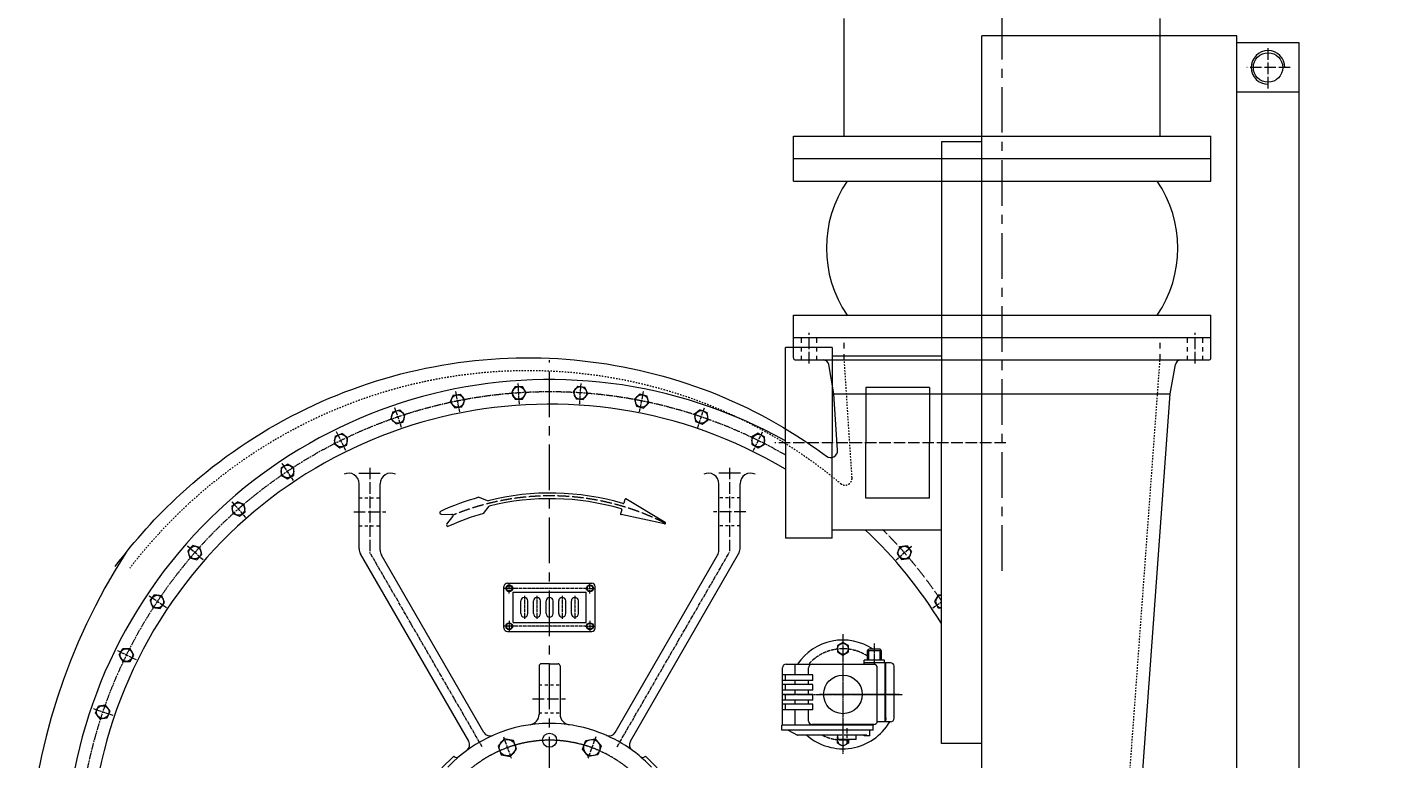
# Model space of a CAD drawing. Header units: millimetres. Extents: x -186 to 966092, y 1050 to 737262.
# Drawn here: x 182814 to 254667, y 112915 to 151702 of the extents above; entities that cross this region are included whole.
import ezdxf

# ---------------------------------------------------------------- set-up
doc = ezdxf.new("R2010")
doc.units = ezdxf.units.MM
doc.header["$LTSCALE"] = 25.4
for name, pattern in [('ACAD_ISO04W100', [30, 24, -3, 0, -3]), ('CENTER', [50.8, 31.75, -6.35, 6.35, -6.35]), ('CHAIN', [0.7087, 0.4724, -0.0591, 0.1181, -0.0591]), ('EB_DASH', [6, 3, -3]), ('EB_DASHDOT', [39, 30, -3, 3, -3])]:
    doc.linetypes.add(name, pattern=pattern)
doc.layers.get('Defpoints').update_dxf_attribs({"lineweight": 5})
doc.layers.add('CAXA1', color=5, linetype='CENTER', lineweight=5)
doc.styles.add('Roman', font='arial.ttf')
doc.styles.get("Standard").update_dxf_attribs({"font": 'arial.ttf'})
doc.dimstyles.new('ISO-25', dxfattribs={"dimscale": 30, "dimtxt": 38.1, "dimasz": 38.1, "dimexe": 50.8, "dimexo": 50.8, "dimgap": 15.875, "dimtad": 1, "dimtih": 1, "dimtoh": 1, "dimdec": 1, "dimlfac": 0.03937, "dimdsep": 46, "dimtxsty": 'Standard', "dimcen": 63.5, "dimclrd": 7, "dimclre": 7, "dimclrt": 7, "dimadec": 0, "dimazin": 0, "dimtfac": 1, "dimtdec": 1, "dimtmove": 0, "dimatfit": 3, "dimfxl": 25.4, "dimlwd": 5, "dimlwe": 5, "dimarcsym": 0})

# ---------------------------------------------------------------- blocks, each defined once
blk = doc.blocks.new('*D254')
at = {"color": 7, "linetype": 'Continuous', "lineweight": 5, "transparency": 16777216}
for p, q in [((256744, 241413), (275679, 241413)), ((274155, 239889), (274155, 164486)), ((274155, 66248), (274155, 158087)), ((238206, 64724), (275679, 64724))]:
    blk.add_line(p, q, dxfattribs=at)
at = {"color": 7, "transparency": 16777216}
for points in [[(273901, 239889), (274409, 239889), (274155, 241413)], [(273901, 66248), (274409, 66248), (274155, 64724)]]:
    blk.add_solid(points, dxfattribs=at)
at = {"layer": 'Defpoints', "color": 0, "transparency": 16777216}
for p in [(255220, 241413), (274155, 241413), (236682, 64724)]:
    blk.add_point(p, dxfattribs=at)
at = {"color": 7, "lineweight": 5, "transparency": 16777216, "insert": (274155, 161286), "char_height": 5334, "attachment_point": 5, "style": 'Roman'}
blk.add_mtext('6956', dxfattribs=at)

msp = doc.modelspace()

# ---------------------------------------------------------------- linework, layer by layer
at = {"color": 7, "lineweight": 5}
for p, q in [((226122.66, 145920.11), (226122.66, 152167.29)), ((242856.18, 145920.11), (242856.18, 152167.29)), ((246931.85, 151237.65), (233414.06, 151237.65)), ((233414.06, 108102.36), (233414.06, 151237.65)), ((246931.85, 108102.36), (246931.85, 151237.65)), ((250233.61, 150868.29), (246931.85, 150868.29)), ((250233.61, 108843.57), (250233.61, 150868.29)), ((250233.61, 148260.31), (246931.85, 148260.31)), ((223426.7, 145920.11), (245552.13, 145920.11)), ((223426.7, 144730.17), (223426.7, 145920.11)), ((245552.13, 144730.17), (245552.13, 145920.11)), ((233414.06, 145614.42), (231267.55, 145614.42)), ((231267.55, 145614.42), (231267.55, 129670)), ((223426.7, 144730.17), (245552.13, 144730.17)), ((223426.7, 143540.23), (223426.7, 144730.17)), ((223426.7, 144730.17), (245552.13, 144730.17)), ((245552.13, 143540.23), (245552.13, 144730.17)), ((223426.7, 143540.23), (245552.13, 143540.23)), ((223426.7, 136437.78), (245552.13, 136437.78)), ((223426.7, 135247.84), (223426.7, 136437.78)), ((245552.13, 135247.84), (245552.13, 136437.78)), ((223426.7, 135247.84), (245552.13, 135247.84)), ((223426.7, 134169.46), (223426.7, 135247.84)), ((223538.26, 135247.84), (245440.58, 135247.84)), ((245552.13, 134169.46), (245552.13, 135247.84)), ((222999.04, 129670), (222999.04, 134728.93)), ((225484.62, 134728.93), (222999.04, 134728.93)), ((225484.62, 134728.93), (225484.62, 129670)), ((223538.26, 134057.9), (245440.58, 134057.9)), ((225571.4, 132273), (225300.02, 133812.08)), ((225484.62, 134281.37), (231267.55, 134281.37)), ((243396.79, 132273), (243668.17, 133812.08)), ((205390.77, 132192.04), (205773.91, 132242.48)), ((206009.16, 131935.89), (205773.91, 132242.48)), ((208675.93, 132647.09), (208482.7, 132312.42)), ((208482.7, 132312.42), (208675.93, 131977.75)), ((208675.93, 132647.09), (209062.37, 132647.09)), ((209255.59, 132312.42), (209062.37, 132647.09)), ((209062.37, 131977.75), (209255.59, 132312.42)), ((211992.38, 132669.44), (211757.12, 132362.86)), ((211757.12, 132362.86), (211905.01, 132005.83)), ((211992.38, 132669.44), (212375.51, 132619)), ((212288.15, 131955.39), (212523.4, 132261.98)), ((212523.4, 132261.98), (212375.51, 132619)), ((215283.37, 132258.73), (215010.11, 131985.47)), ((215283.37, 132258.73), (215656.65, 132158.71)), ((225769.42, 129279.8), (225571.4, 132273)), ((225571.4, 132273), (243396.79, 132273)), ((230639.23, 132597.84), (227266.35, 132597.84)), ((227266.35, 132597.84), (227266.35, 129670)), ((230639.23, 132597.84), (230639.23, 129670)), ((241571.49, 107309.83), (243396.79, 132273)), ((205390.77, 132192.04), (205242.88, 131835.01)), ((205242.88, 131835.01), (205478.13, 131528.42)), ((205478.13, 131528.42), (205861.27, 131578.86)), ((205861.27, 131578.86), (206009.16, 131935.89)), ((208675.93, 131977.75), (209062.37, 131977.75)), ((211905.01, 132005.83), (212288.15, 131955.39)), ((215010.11, 131985.47), (215110.13, 131612.19)), ((215110.13, 131612.19), (215483.41, 131512.17)), ((215483.41, 131512.17), (215756.67, 131785.43)), ((215756.67, 131785.43), (215656.65, 132158.71)), ((202193.11, 131312.08), (202093.09, 130938.8)), ((202093.09, 130938.8), (202366.35, 130665.55)), ((202193.11, 131312.08), (202566.39, 131412.1)), ((202839.64, 131138.84), (202566.39, 131412.1)), ((202739.62, 130765.57), (202839.64, 131138.84)), ((218492.6, 131421.96), (218186.02, 131186.71)), ((218186.02, 131186.71), (218236.46, 130803.57)), ((218236.46, 130803.57), (218593.48, 130655.69)), ((218492.6, 131421.96), (218849.63, 131274.08)), ((218593.48, 130655.69), (218900.07, 130890.94)), ((218900.07, 130890.94), (218849.63, 131274.08)), ((199137.67, 130022.28), (199494.69, 130170.16)), ((199801.28, 129934.91), (199494.69, 130170.16)), ((202366.35, 130665.55), (202739.62, 130765.57)), ((221565.16, 130173.47), (221230.49, 129980.25)), ((221565.16, 130173.47), (221899.83, 129980.25)), ((199137.67, 130022.28), (199087.22, 129639.14)), ((199087.22, 129639.14), (199393.81, 129403.89)), ((199393.81, 129403.89), (199750.84, 129551.77)), ((199750.84, 129551.77), (199801.28, 129934.91)), ((221230.49, 129980.25), (221230.49, 129593.8)), ((221230.49, 129593.8), (221565.16, 129400.58)), ((221565.16, 129400.58), (221899.83, 129593.8)), ((221899.83, 129593.8), (221899.83, 129980.25)), ((222999.04, 129670), (222999.04, 124611.08)), ((225484.62, 124611.08), (225484.62, 129670)), ((227266.35, 126742.17), (227266.35, 129670)), ((230639.23, 126742.17), (230639.23, 129670)), ((231267.55, 113725.58), (231267.55, 129670)), ((196276.71, 128344.69), (196611.39, 128537.91)), ((196276.71, 128344.69), (196276.71, 127958.24)), ((196276.71, 127958.24), (196611.39, 127765.02)), ((196946.06, 128344.69), (196611.39, 128537.91)), ((196611.39, 127765.02), (196946.06, 127958.24)), ((196946.06, 127958.24), (196946.06, 128344.69)), ((200388.39, 128060.51), (201529.35, 128060.51)), ((220621.02, 128060.51), (219480.07, 128060.51)), ((200413.29, 124057.46), (200413.29, 127502.73)), ((201528.85, 123984.52), (201528.85, 127502.73)), ((219480.56, 123984.52), (219480.56, 127502.73)), ((220596.13, 124057.46), (220596.13, 127502.73)), ((193659.21, 126308.02), (193965.8, 126543.28)), ((194322.82, 126395.39), (193965.8, 126543.28)), ((206762.66, 126783.46), (207243.63, 126601.55)), ((214498.99, 126669.99), (214439.33, 126475.67)), ((216629.91, 125448.83), (214553.63, 126690.99)), ((230639.23, 126742.17), (227266.35, 126742.17)), ((193659.21, 126308.02), (193709.65, 125924.89)), ((193709.65, 125924.89), (194066.68, 125777)), ((194066.68, 125777), (194373.26, 126012.25)), ((194373.26, 126012.25), (194322.82, 126395.39)), ((204750.23, 125891.91), (205327.88, 125876.95)), ((205062.07, 125360.1), (205383.66, 125755.69)), ((207004.91, 125921.4), (207308.25, 126311.07)), ((214330.18, 126120.16), (214266.22, 125911.82)), ((216596.5, 125382.39), (214294.15, 125864.51)), ((225484.62, 125058.64), (231267.55, 125058.64)), ((225484.62, 124611.08), (222999.04, 124611.08)), ((191329.93, 123947.13), (191603.19, 124220.39)), ((191329.93, 123947.13), (191429.95, 123573.86)), ((191976.47, 124120.37), (191603.19, 124220.39)), ((191803.23, 123473.84), (192076.49, 123747.09)), ((192076.49, 123747.09), (191976.47, 124120.37)), ((206220.21, 113850.12), (200488.01, 123778.57)), ((207025.31, 114314.93), (201603.58, 123705.62)), ((213984.11, 114314.93), (219405.83, 123705.62)), ((214789.2, 113850.12), (220521.4, 123778.57)), ((229070.95, 124153.7), (228923.06, 123796.67)), ((228923.06, 123796.67), (229158.32, 123490.08)), ((229454.09, 124204.14), (229070.95, 124153.7)), ((229454.09, 124204.14), (229689.34, 123897.55)), ((229541.45, 123540.53), (229689.34, 123897.55)), ((191429.95, 123573.86), (191803.23, 123473.84)), ((229158.32, 123490.08), (229541.45, 123540.53)), ((208273.57, 122233.04), (212735.84, 122233.04)), ((208273.57, 122233.04), (212735.84, 122233.04)), ((189328.74, 121302.4), (189564, 121608.99)), ((189947.13, 121558.55), (189564, 121608.99)), ((190095.02, 121201.52), (189947.13, 121558.55)), ((208087.64, 119853.17), (208087.64, 122047.12)), ((208087.64, 119853.17), (208087.64, 122047.12)), ((208571.05, 120150.65), (208571.05, 121749.63)), ((208571.05, 121749.63), (212438.36, 121749.63)), ((212438.36, 120150.65), (212438.36, 121749.63)), ((212921.77, 119853.17), (212921.77, 122047.12)), ((212921.77, 119853.17), (212921.77, 122047.12)), ((231104.31, 121586.63), (230911.08, 121251.96)), ((231267.55, 121586.63), (231104.31, 121586.63)), ((189328.74, 121302.4), (189476.63, 120945.38)), ((189476.63, 120945.38), (189859.77, 120894.94)), ((189859.77, 120894.94), (190095.02, 121201.52)), ((208980.1, 120615.47), (208980.1, 121284.81)), ((209351.95, 120615.47), (209351.95, 121284.81)), ((209649.44, 120615.47), (209649.44, 121284.81)), ((210021.29, 120615.47), (210021.29, 121284.81)), ((210318.78, 120615.47), (210318.78, 121284.81)), ((210690.63, 120615.47), (210690.63, 121284.81)), ((210988.12, 120615.47), (210988.12, 121284.81)), ((211359.97, 120615.47), (211359.97, 121284.81)), ((211657.46, 120615.47), (211657.46, 121284.81)), ((212029.32, 120615.47), (212029.32, 121284.81)), ((230911.08, 121251.96), (231104.31, 120917.29)), ((231104.31, 120917.29), (231267.55, 120917.29)), ((208571.05, 120150.65), (212438.36, 120150.65)), ((208273.57, 119667.24), (212735.84, 119667.24)), ((208273.57, 119667.24), (212735.84, 119667.24)), ((187689.88, 118419.1), (187883.1, 118753.77)), ((188269.55, 118753.77), (187883.1, 118753.77)), ((188462.77, 118419.1), (188269.55, 118753.77)), ((227350.92, 118650.33), (227425.29, 118724.7)), ((227350.92, 118155.48), (227350.92, 118650.33)), ((228094.63, 118650.33), (227350.92, 118650.33)), ((228020.26, 118724.7), (227425.29, 118724.7)), ((228094.63, 118650.33), (228020.26, 118724.7)), ((228094.63, 118155.48), (228094.63, 118650.33)), ((187689.88, 118419.1), (187883.1, 118084.43)), ((187883.1, 118084.43), (188269.55, 118084.43)), ((188269.55, 118084.43), (188462.77, 118419.1)), ((209946.92, 117844.98), (209946.92, 115275.33)), ((210504.71, 117956.54), (210058.48, 117956.54)), ((210504.71, 117956.54), (210950.93, 117956.54)), ((211062.49, 117844.98), (211062.49, 115275.33)), ((223037.39, 117932.37), (224447.52, 117932.37)), ((223037.39, 117932.37), (227685.59, 117932.37)), ((223520.8, 117374.58), (223520.8, 117932.37)), ((227183.58, 117932.37), (227183.58, 118155.48)), ((228261.96, 118155.48), (227183.58, 118155.48)), ((228578.04, 118006.74), (227183.58, 118006.74)), ((228261.96, 118006.74), (228261.96, 118155.48)), ((228280.56, 114883.15), (228280.56, 118006.74)), ((228317.74, 114883.15), (228317.74, 118006.74)), ((228317.74, 117832.88), (228317.74, 117927.7)), ((222851.46, 114697.22), (222851.46, 117746.44)), ((224450.44, 117374.58), (222851.46, 117374.58)), ((223000.2, 117077.1), (223000.2, 117374.58)), ((224227.32, 117374.58), (224227.32, 117746.44)), ((224450.44, 117077.1), (224450.44, 117374.58)), ((227871.51, 114920.33), (227871.51, 117746.44)), ((228763.97, 115069.08), (228763.97, 117820.81)), ((224450.44, 117077.1), (222851.46, 117077.1)), ((224450.44, 116853.99), (222851.46, 116853.99)), ((224450.44, 116556.5), (222851.46, 116556.5)), ((223000.2, 116556.5), (223000.2, 116853.99)), ((223520.8, 116853.99), (223520.8, 117077.1)), ((223520.8, 116333.39), (223520.8, 116556.5)), ((224227.32, 116853.99), (224227.32, 117077.1)), ((224227.32, 116333.39), (224227.32, 116556.5)), ((224450.44, 116556.5), (224450.44, 116853.99)), ((224450.44, 116556.5), (224450.44, 116645.32)), ((186441.39, 115346.54), (186589.27, 115703.57)), ((186972.41, 115754.01), (186589.27, 115703.57)), ((187207.66, 115447.42), (186972.41, 115754.01)), ((224450.44, 116333.39), (222851.46, 116333.39)), ((224450.44, 116035.9), (222851.46, 116035.9)), ((224450.44, 115812.79), (222851.46, 115812.79)), ((223000.2, 116035.9), (223000.2, 116333.39)), ((223000.2, 115515.3), (223000.2, 115812.79)), ((223520.8, 115812.79), (223520.8, 116035.9)), ((224227.32, 115812.79), (224227.32, 116035.9)), ((224450.44, 116035.9), (224450.44, 116333.39)), ((224450.44, 116095.96), (224450.44, 116333.39)), ((224450.44, 115515.3), (224450.44, 115812.79)), ((186441.39, 115346.54), (186676.64, 115039.95)), ((186676.64, 115039.95), (187059.78, 115090.39)), ((187059.78, 115090.39), (187207.66, 115447.42)), ((224450.44, 115515.3), (222851.46, 115515.3)), ((223520.8, 114697.22), (223520.8, 115515.3)), ((224227.32, 114920.33), (224227.32, 115515.3)), ((228317.74, 115094.2), (228317.74, 114999.37)), ((227648.4, 114697.22), (222814.27, 114697.22)), ((222814.27, 114436.92), (222814.27, 114697.22)), ((227648.4, 114436.92), (222814.27, 114436.92)), ((223148.94, 114436.92), (223648.95, 114167.69)), ((227685.59, 114734.41), (224413.25, 114734.41)), ((227435.51, 114697.22), (227340.69, 114697.22)), ((227481.06, 114139.44), (227481.06, 114436.92)), ((227592.62, 114697.22), (227592.62, 114734.41)), ((227648.4, 114436.92), (227648.4, 114697.22)), ((228578.04, 114883.15), (227867.76, 114883.15)), ((227320.98, 114176.62), (223632.36, 114176.62)), ((225964.04, 114165.47), (223657.76, 114165.47)), ((225789.12, 113942.35), (225789.12, 114165.47)), ((226755.95, 113942.35), (225789.12, 113942.35)), ((225975.2, 114176.62), (225964.04, 114165.47)), ((226569.87, 114176.62), (226581.02, 114165.47)), ((227320.98, 114165.47), (226581.02, 114165.47)), ((226755.95, 113942.35), (226755.95, 114165.47)), ((227183.58, 114139.44), (227183.58, 114165.47)), ((227481.06, 114139.44), (227183.58, 114139.44)), ((227320.98, 114165.47), (227320.98, 114176.62)), ((233414.06, 113725.58), (231267.55, 113725.58)), ((205429.93, 113064.48), (204798.87, 112433.42)), ((205448.49, 113045.92), (205429.93, 113064.48)), ((215560.92, 113045.92), (215579.48, 113064.48)), ((215579.48, 113064.48), (216210.54, 112433.42))]:
    msp.add_line(p, q, dxfattribs=at)
at = {"color": 7, "linetype": 'ACAD_ISO04W100', "lineweight": 5}
for p, q in [((248582.73, 148450.01), (248582.73, 150663.25)), ((249759.18, 149564.3), (247456.13, 149564.3)), ((224263.38, 133872.68), (224263.38, 135499.09)), ((244715.46, 133872.68), (244715.46, 135499.09)), ((234685.99, 129670), (222440.12, 129670)), ((200971.07, 128343.28), (200971.07, 123871.53)), ((220038.34, 128343.28), (220038.34, 123871.53)), ((200127.98, 126015.3), (201827.79, 126015.3)), ((220899.54, 126015.3), (219191.22, 126015.3)), ((209605.95, 116097.26), (211355.3, 116097.26))]:
    msp.add_line(p, q, dxfattribs=at)
at = {"color": 7, "linetype": 'EB_DASH', "lineweight": 5, "ltscale": 3}
for p, q in [((223854.34, 134057.9), (223854.34, 135247.84)), ((224672.42, 134057.9), (224672.42, 135247.84)), ((244306.42, 134057.9), (244306.42, 135247.84)), ((245124.5, 134057.9), (245124.5, 135247.84))]:
    msp.add_line(p, q, dxfattribs=at)
at = {"color": 7, "linetype": 'EB_DASH', "lineweight": 5, "ltscale": 4}
for p, q in [((226122.66, 134057.9), (226122.66, 135247.84)), ((242856.18, 134057.9), (242856.18, 135247.84))]:
    msp.add_line(p, q, dxfattribs=at)
at = {"color": 7, "linetype": 'EB_DASH', "lineweight": 5}
for p, q in [((226535.39, 127819.08), (226122.66, 134057.9)), ((240903.93, 107358.64), (242856.18, 134057.9))]:
    msp.add_line(p, q, dxfattribs=at)
at = {"color": 7, "linetype": 'ACAD_ISO04W100', "lineweight": 5, "ltscale": 0.3}
for p, q in [((205740.78, 131308.54), (205521.26, 132412.11)), ((208907.62, 131725.46), (208834.03, 132848.24)), ((212101.79, 131725.46), (212175.38, 132848.24)), ((215268.64, 131308.54), (215488.15, 132412.11)), ((202655.44, 130481.82), (202293.76, 131547.3)), ((218353.97, 130481.82), (218715.65, 131547.3)), ((199704.41, 129259.47), (199206.75, 130268.62)), ((221305, 129259.47), (221802.66, 130268.62)), ((196938.18, 127662.38), (196313.06, 128597.95)), ((194404.08, 125717.89), (193662.18, 126563.86)), ((192145.46, 123459.27), (191299.49, 124201.17)), ((228863.96, 123459.27), (229709.92, 124201.17)), ((208366.53, 121676.22), (208366.53, 122209.37)), ((212642.88, 121676.22), (212642.88, 122209.37)), ((190200.97, 120925.17), (189265.4, 121550.29)), ((208628.64, 121954.15), (208115.08, 121954.15)), ((208628.64, 121954.15), (208115.08, 121954.15)), ((212480.7, 121954.15), (208208.15, 121954.15)), ((212480.7, 121954.15), (208208.15, 121954.15)), ((209166.02, 121552.76), (209166.02, 120347.18)), ((209835.36, 121552.76), (209835.36, 120347.18)), ((211174.05, 121552.76), (211174.05, 120347.18)), ((211843.39, 121552.76), (211843.39, 120347.18)), ((212380.77, 121954.15), (212894.33, 121954.15)), ((212380.77, 121954.15), (212894.33, 121954.15)), ((230808.44, 120925.17), (231267.55, 121231.93)), ((208366.53, 120224.06), (208366.53, 119690.91)), ((212642.88, 120224.06), (212642.88, 119690.91)), ((208628.64, 119946.13), (208115.08, 119946.13)), ((208628.64, 119946.13), (208115.08, 119946.13)), ((212480.7, 119946.13), (208208.15, 119946.13)), ((212480.7, 119946.13), (208208.15, 119946.13)), ((212380.77, 119946.13), (212894.33, 119946.13)), ((212380.77, 119946.13), (212894.33, 119946.13)), ((188603.88, 118158.93), (187594.73, 118656.59)), ((227722.77, 118280.19), (227722.77, 119039.21)), ((187381.53, 115207.9), (186316.05, 115569.59)), ((226272.53, 113796.23), (226272.53, 114537.84)), ((208058.39, 114079.84), (208469.9, 112949.22)), ((212951.02, 114079.84), (212539.51, 112949.22))]:
    msp.add_line(p, q, dxfattribs=at)
at = {"color": 7, "linetype": 'EB_DASH', "lineweight": 5, "ltscale": 2}
for p, q in [((200413.29, 126759.02), (201528.85, 126759.02)), ((220596.13, 126759.02), (219480.56, 126759.02)), ((200413.29, 125271.59), (201528.85, 125271.59)), ((220596.13, 125271.59), (219480.56, 125271.59)), ((209946.92, 116840.97), (211062.49, 116840.97)), ((209946.92, 115353.55), (211062.49, 115353.55))]:
    msp.add_line(p, q, dxfattribs=at)
at = {"color": 7, "linetype": 'CHAIN', "lineweight": 5, "ltscale": 15}
for p, q in [((206927.35, 113554.95), (200971.07, 123871.53)), ((214082.06, 113554.95), (220038.34, 123871.53))]:
    msp.add_line(p, q, dxfattribs=at)
at = {"color": 7, "linetype": 'CHAIN', "lineweight": 5, "ltscale": 5}
for p, q in [((226049.42, 119521.57), (226049.42, 113179.38)), ((222902.89, 116333.39), (229209.24, 116333.39)), ((229035.82, 116333.39), (224808.4, 116333.39))]:
    msp.add_line(p, q, dxfattribs=at)
at = {"color": 7, "linetype": 'Continuous', "lineweight": 5}
for p, q in [((227425.29, 118155.48), (227425.29, 118650.33)), ((228020.26, 118155.48), (228020.26, 118650.33))]:
    msp.add_line(p, q, dxfattribs=at)
at = {"color": 7, "linetype": 'EB_DASHDOT', "lineweight": 5}
msp.add_line((227722.77, 117895.18), (227722.77, 118267.04), dxfattribs=at)
at = {"color": 7, "lineweight": 5}
for points in [[(208366.53, 122121.49), (208511.45, 122037.82), (208511.45, 121870.48), (208366.53, 121786.82), (208221.62, 121870.48), (208221.62, 122037.82)], [(212642.88, 122121.49), (212497.96, 122037.82), (212497.96, 121870.48), (212642.88, 121786.82), (212787.79, 121870.48), (212787.79, 122037.82)], [(208366.53, 119778.79), (208511.45, 119862.46), (208511.45, 120029.8), (208366.53, 120113.46), (208221.62, 120029.8), (208221.62, 119862.46)], [(212642.88, 119778.79), (212497.96, 119862.46), (212497.96, 120029.8), (212642.88, 120113.46), (212787.79, 120029.8), (212787.79, 119862.46)], [(226049.42, 118415.78), (226339.25, 118583.12), (226339.25, 118917.79), (226049.42, 119085.12), (225759.59, 118917.79), (225759.59, 118583.12)], [(207775.51, 113594.72), (207946.33, 113126.63), (208437.12, 113040.53), (208757.09, 113422.51), (208586.26, 113890.6), (208095.47, 113976.71)], [(213233.9, 113594.72), (213063.08, 113126.63), (212572.29, 113040.53), (212252.32, 113422.51), (212423.15, 113890.6), (212913.94, 113976.71)]]:
    msp.add_lwpolyline(points, close=True, dxfattribs=at)
msp.add_lwpolyline([(226339.25, 113942.35), (226339.25, 113748.99), (226049.42, 113581.65), (225759.59, 113748.99), (225759.59, 114083.66), (225789.12, 114100.71)], dxfattribs=at)
for centre, radius in [((248582.73, 149564.3), 780.9), ((205626.02, 131885.45), 334.67), ((208869.15, 132312.42), 334.67), ((212140.26, 132312.42), 334.67), ((215383.39, 131885.45), 334.67), ((202466.37, 131038.82), 334.67), ((218543.04, 131038.82), 334.67), ((199444.25, 129787.02), 334.67), ((221565.16, 129787.02), 334.67), ((196611.39, 128151.47), 334.67), ((194016.24, 126160.14), 334.67), ((191703.21, 123847.11), 334.67), ((229306.2, 123847.11), 334.67), ((189711.88, 121251.96), 334.67), ((208366.53, 121954.15), 179.18), ((212642.88, 121954.15), 179.18), ((208366.53, 119946.13), 179.18), ((212642.88, 119946.13), 179.18), ((188076.33, 118419.1), 334.67), ((226049.42, 118750.45), 289.83), ((226049.42, 116333.39), 1022.6), ((186824.52, 115396.98), 334.67), ((210504.71, 113903.31), 371.86), ((208266.3, 113508.62), 431.53), ((212743.11, 113508.62), 431.53)]:
    msp.add_circle(centre, radius, dxfattribs=at)
for centre, radius, start, end in [((248582.73, 149564.3), 892.45, 0, 270), ((231467.26, 139989.01), 6292.04, 145.6393673, 214.3606327), ((237511.58, 139989.01), 6292.04, 325.6393673, 34.3606327), ((223538.26, 134169.46), 111.56, 180, 270), ((225007.05, 133760.42), 297.48, 10, 90), ((243961.14, 133760.42), 297.48, 90, 170), ((245440.58, 134169.46), 111.56, 270, 0), ((210504.71, 107358.64), 25658.06, 60.8593343, 233.0385181), ((210504.71, 107358.64), 24356.57, 59.1377405, 231.293786), ((225398.37, 129255.25), 371.86, 233.1997995, 3.7849436), ((199855.5, 127502.73), 557.78, 0, 116.3025049), ((202086.64, 127502.73), 557.78, 63.6974951, 180), ((218922.77, 127502.73), 557.78, 0, 116.3025049), ((221153.91, 127502.73), 557.78, 63.6974951, 180), ((210540.62, 113339.57), 13964.64, 105.6962748, 114.6281956), ((210540.62, 113339.57), 13665.66, 73.6249459, 103.9609789), ((210540.62, 113339.57), 13368.17, 73.6442499, 103.9925767), ((214403.78, 126486.58), 37.19, 253.6249459, 342.9329356), ((214534.54, 126659.08), 37.19, 59.109577, 162.9329356), ((204752.16, 125966.26), 74.37, 114.6281956, 268.5156536), ((210540.62, 113339.57), 13069.19, 105.6962748, 114.357811), ((205325.96, 125802.6), 74.37, 320.890085, 88.5156536), ((214301.77, 125900.91), 37.19, 162.9329356, 258.1729057), ((214294.63, 126131.08), 37.19, 342.9329356, 73.6442499), ((205119.78, 125313.19), 74.37, 140.890085, 294.357811), ((216613.21, 125415.61), 37.19, 243.3038899, 63.3038899), ((210504.71, 107358.64), 24356.57, 31.5204362, 46.6107132), ((215755.92, 106028.11), 32942, 147.2767095, 206.2981149), ((200971.07, 124057.46), 557.78, 180, 210), ((202086.64, 123984.52), 557.78, 180, 210), ((218922.77, 123984.52), 557.78, 330, 0), ((220038.34, 124057.46), 557.78, 330, 0), ((208273.57, 122047.12), 185.93, 90, 180), ((208273.57, 122047.12), 185.93, 90, 180), ((212735.84, 122047.12), 185.93, 0, 90), ((212735.84, 122047.12), 185.93, 0, 90), ((209166.02, 121284.81), 185.93, 0, 180), ((209835.36, 121284.81), 185.93, 0, 180), ((210504.71, 121284.81), 185.93, 90, 180), ((210504.71, 121284.81), 185.93, 0, 90), ((211174.05, 121284.81), 185.93, 0, 180), ((211843.39, 121284.81), 185.93, 0, 180), ((231297.53, 121251.96), 334.67, 95.138746, 264.861254), ((209166.02, 120615.47), 185.93, 180, 0), ((209835.36, 120615.47), 185.93, 180, 0), ((210504.71, 120615.47), 185.93, 180, 270), ((210504.71, 120615.47), 185.93, 270, 0), ((211174.05, 120615.47), 185.93, 180, 0), ((211843.39, 120615.47), 185.93, 180, 0), ((208273.57, 119853.17), 185.93, 180, 270), ((208273.57, 119853.17), 185.93, 180, 270), ((212735.84, 119853.17), 185.93, 270, 0), ((212735.84, 119853.17), 185.93, 270, 0), ((226042.78, 116333.39), 2881.88, 56.0754708, 146.3003938), ((210058.48, 117844.98), 111.56, 90, 180), ((210950.93, 117844.98), 111.56, 0, 90), ((223037.39, 117746.44), 185.93, 90, 180), ((224413.25, 117746.44), 185.93, 90, 180), ((227685.59, 117746.44), 185.93, 0, 90), ((228578.04, 117820.81), 185.93, 0, 90), ((209389.14, 115275.33), 557.78, 278.0209329, 0), ((211620.27, 115275.33), 557.78, 180, 261.9790671), ((228578.04, 115069.08), 185.93, 270, 0), ((210504.71, 107358.64), 7437.12, 90, 136.5280007), ((207347.34, 114500.85), 371.86, 210, 293.8488245), ((210504.71, 107358.64), 7437.12, 71.1511755, 90), ((210504.71, 107358.64), 7437.12, 43.4719993, 71.1511755), ((213662.07, 114500.85), 371.86, 246.1511755, 330), ((226042.78, 116333.39), 2881.88, 228.7863588, 329.7863519), ((224413.25, 114920.33), 185.93, 180, 270), ((227685.59, 114920.33), 185.93, 270, 0), ((205898.17, 113664.19), 371.86, 306.1501042, 30), ((215111.24, 113664.19), 371.86, 150, 233.8498958), ((226049.42, 113916.32), 289.83, 153.9094884, 5.152679), ((205579.96, 113177.39), 185.93, 225, 310.24318), ((215429.45, 113177.39), 185.93, 229.75682, 315)]:
    msp.add_arc(centre, radius, start, end, dxfattribs=at)
at = {"color": 7, "linetype": 'CHAIN', "lineweight": 5, "ltscale": 30}
msp.add_arc((210504.71, 107358.64), 25007.32, 60.0246664, 232.1927346, dxfattribs=at)
at = {"color": 7, "linetype": 'EB_DASH', "lineweight": 5}
msp.add_arc((226164.35, 127794.53), 371.86, 229.9557149, 3.7849436, dxfattribs=at)
at = {"color": 7, "linetype": 'ACAD_ISO04W100', "lineweight": 5}
for centre, radius, start, end in [((210540.62, 113339.57), 13516.91, 63.1462667, 112.3910082), ((210504.71, 107358.64), 25007.32, 33.8734204, 45.055601)]:
    msp.add_arc(centre, radius, start, end, dxfattribs=at)
at = {"color": 7, "linetype": 'ACAD_ISO04W100', "lineweight": 5, "ltscale": 0.3}
for start, end in [(57.2340002, 138.5826896), (243.7565214, 278.4162862)]:
    msp.add_arc((226042.78, 116333.39), 2417.06, start, end, dxfattribs=at)
at = {"color": 7, "linetype": 'CHAIN', "lineweight": 5, "ltscale": 10}
msp.add_arc((210504.71, 107358.64), 6544.67, 43.4719993, 136.5280007, dxfattribs=at)
at = {"color": 7, "linetype": 'Continuous', "lineweight": 5}
msp.add_arc((223657.76, 114184.06), 18.59, 241.6992443, 269.9999997, dxfattribs=at)
at = {"color": 7, "lineweight": 5}
msp.add_open_spline([(187487.39, 123117.44), (188513.41, 124492.21), (191283.67, 127567.21), (196641.55, 131344.03), (203399.77, 133823.98), (210491.79, 134460.77), (217428.07, 133247.95), (222246.54, 131015.36), (224665.01, 129339.48), (225175.62, 128957.49)], degree=3, knots=[2975.55533106, 2975.55533106, 2975.55533106, 2975.55533106, 3113.95301727, 3307.97828655, 3499.91094382, 3689.75102832, 3877.49858062, 4063.15364268, 4114.56473824, 4114.56473824, 4114.56473824, 4114.56473824], dxfattribs=at)
at = {"color": 7, "linetype": 'EB_DASH', "lineweight": 5}
msp.add_open_spline([(188250.17, 123017.02), (189199.25, 124252.68), (191844.5, 127145.39), (196980.05, 130757.74), (203574.99, 133170.06), (210491.79, 133783.77), (217252.86, 132594.06), (222385.28, 130209.16), (225082.74, 128217.8), (225925.1, 127509.86)], degree=3, knots=[2918.7209514, 2918.7209514, 2918.7209514, 2918.7209514, 3044.4198715, 3233.73710953, 3420.96182251, 3606.09405274, 3789.13384396, 3970.08124142, 4058.8158557, 4058.8158557, 4058.8158557, 4058.8158557], dxfattribs=at)
at = {"color": 7, "linetype": 'CHAIN', "lineweight": 5, "ltscale": 5}
msp.add_point((226049.42, 116333.39), dxfattribs=at)
msp.add_point((226049.42, 116333.39), dxfattribs=at)
at = {"layer": 'CAXA1', "linetype": 'CENTER', "lineweight": 5, "ltscale": 3}
for p, q in [((234489.42, 122882.03), (234489.42, 245717.91)), ((210504.71, 76833.75), (210504.71, 134056.86))]:
    msp.add_line(p, q, dxfattribs=at)

# ---------------------------------------------------------------- dimensions: what is measured, and where the dimension line sits
at = {"color": 7, "lineweight": 5}
dim = msp.add_linear_dim(base=(274154.87, 241412.73), p1=(236682.41, 64724.24), p2=(255220.39, 241412.73), angle=90, dimstyle='ISO-25', override={"dimscale": 30, "dimtxt": 177.8, "dimasz": 50.8, "dimdec": 0, "dimpost": '\\X', "dimtxsty": 'Roman'}, dxfattribs=at)
dim.commit()
dim.dimension.update_dxf_attribs({"geometry": '*D254', "text_midpoint": (274154.87, 161286.41), "dimtype": 160})

doc.saveas('drawing.dxf')
